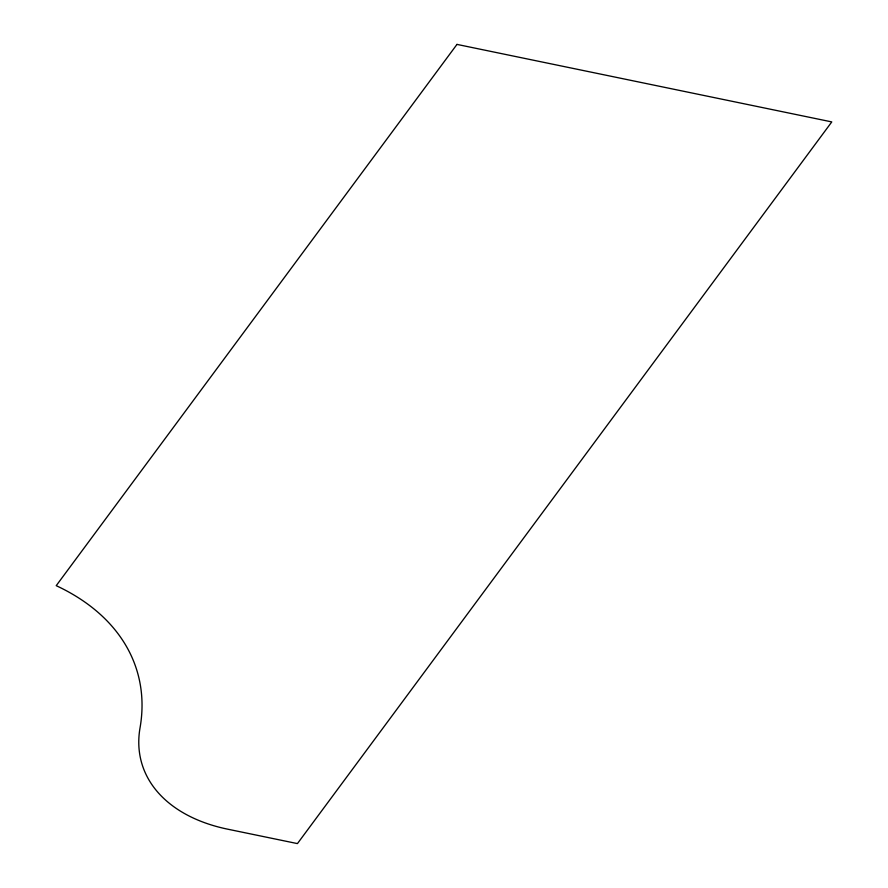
<?xml version="1.0" encoding="UTF-8"?>
<svg xmlns="http://www.w3.org/2000/svg" width="888" height="888" viewBox="0 0 888 888"><rect width="100%" height="100%" fill="white"/><g stroke="black" fill="none" stroke-linecap="round" stroke-linejoin="round"><path stroke-width="1.33" d="M456.976 44.4L56.222 585.669A285.314 181.485 -17 0 1 140.038 727.838A180.93 115.085 -17 0 0 227.15 829.07L297.436 843.6L831.779 121.911L456.976 44.4"/></g></svg>
